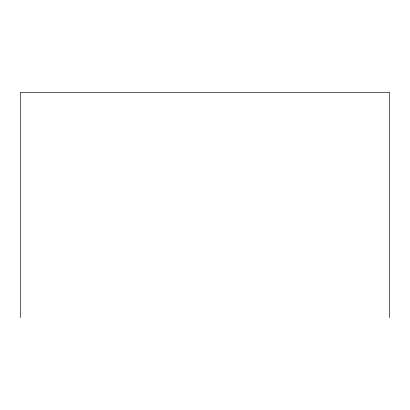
<?xml version="1.0" encoding="UTF-8"?>
<svg xmlns="http://www.w3.org/2000/svg" width="410" height="410" viewBox="0 0 410 410"><rect width="100%" height="100%" fill="white"/><g stroke="black" fill="none" stroke-linecap="round" stroke-linejoin="round"><path stroke-width="0.61" d="M389.5 317.673L389.5 92.327L20.5 92.327L20.5 317.673"/></g></svg>
